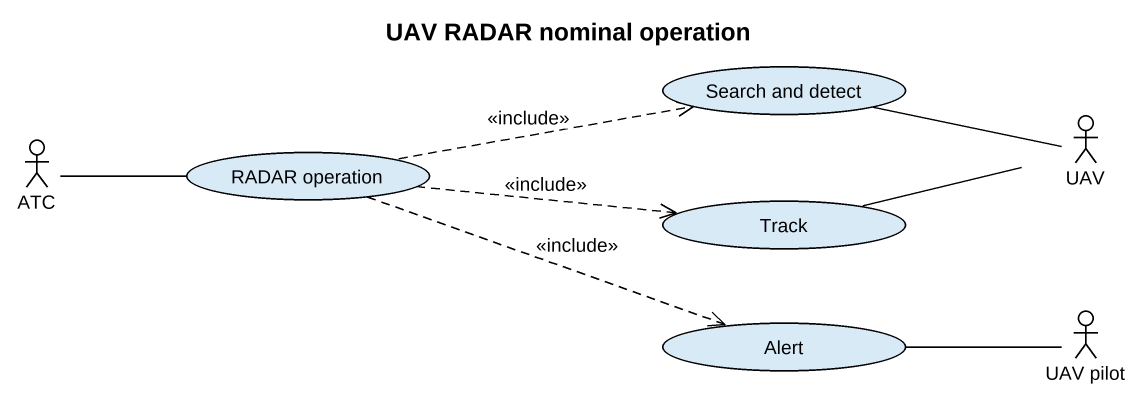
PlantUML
@startuml
title UAV RADAR nominal operation
usecase "Search and detect" as Search_and_detect
actor ATC
usecase "RADAR operation" as RADAR_operation
actor UAV
usecase Track
usecase Alert
actor "UAV pilot" as UAV_pilot
Search_and_detect -right- UAV
ATC -right- RADAR_operation
RADAR_operation .right.> Search_and_detect : <<include>>
RADAR_operation .right.> Track : <<include>>
RADAR_operation .right.> Alert : <<include>>
Track -right- UAV
Alert -right- UAV_pilot
@enduml
